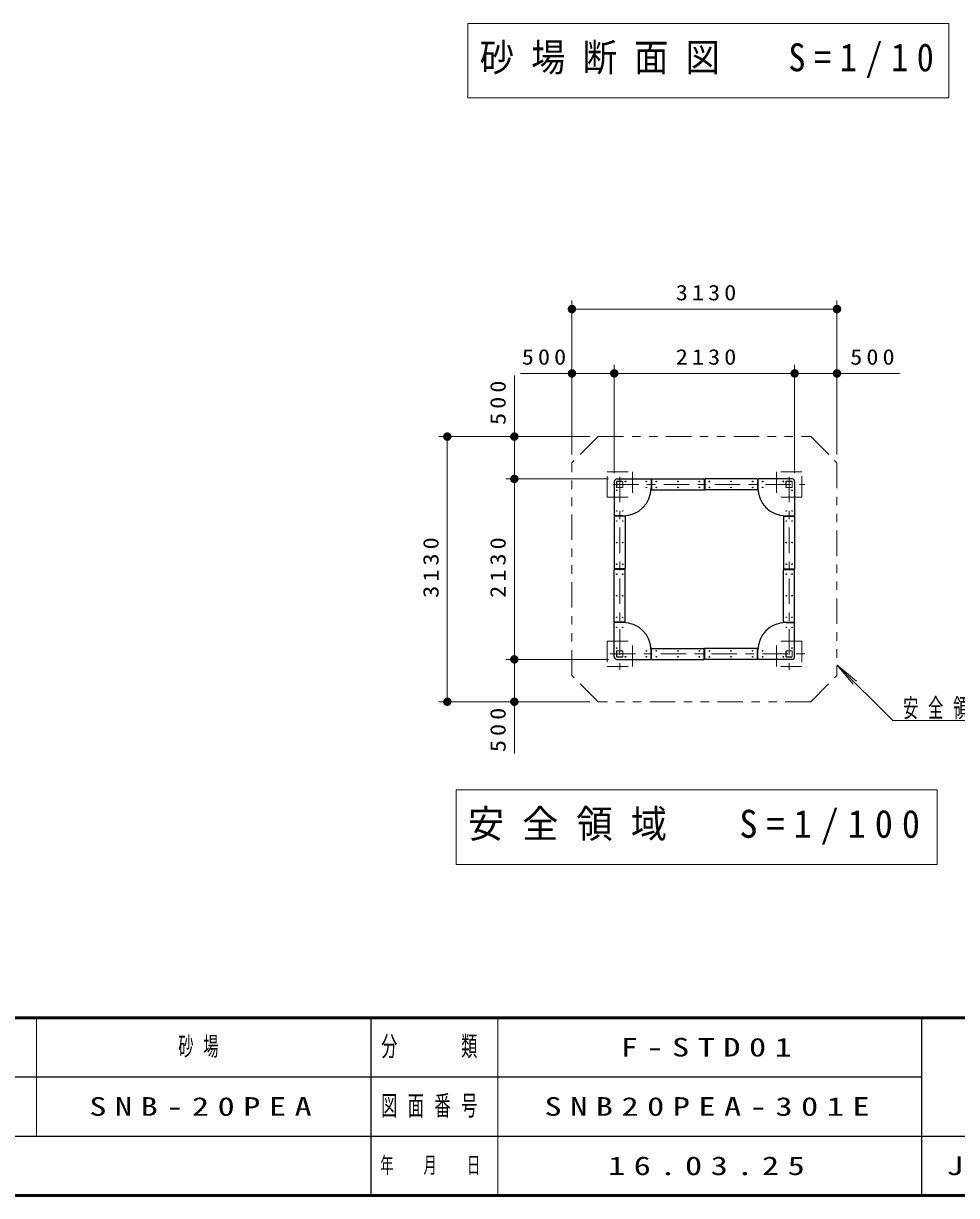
# Model space of a CAD drawing. Units: millimetres on the paper, with parts at other scales. Extents: x -385 to 0, y -19 to 267.
# Drawn here: x -176 to -65.8, y 0 to 138.4 of the extents above; entities that cross this region are included whole.
import ezdxf

# ---------------------------------------------------------------- set-up
doc = ezdxf.new("R2010")
doc.units = ezdxf.units.MM
for name, pattern in [('USER1', [4.5, 2.5, -2]), ('USER2', [6, 3, -1, 1, -1]), ('USER3', [8, 3, -1, 1, -1, 1, -1])]:
    doc.linetypes.add(name, pattern=pattern)
doc.layers.add('LY_1', color=7, linetype='Continuous', lineweight=13)
doc.layers.add('LY_2', color=7, linetype='Continuous', lineweight=13)
doc.styles.add('ＭＳ ゴシック', font='')
doc.styles.get('ＭＳ ゴシック').set_extended_font_data('MS Gothic')

# ---------------------------------------------------------------- blocks, each defined once
blk = doc.blocks.new('filled_dot')
at = {"color": 0, "linetype": 'Continuous', "lineweight": -2, "const_width": 1.25}
blk.add_lwpolyline([(-0.625, 0, 1), (0.625, 0, 1)], format="xyb", close=True, dxfattribs=at)

msp = doc.modelspace()

# ---------------------------------------------------------------- linework, layer by layer
at = {"layer": 'LY_1'}
for p, q in [((-123.549, 138.395), (-123.549, 129.595)), ((-66.749, 138.395), (-123.549, 138.395)), ((-66.749, 129.595), (-66.749, 138.395)), ((-123.549, 129.595), (-66.749, 129.595)), ((-111.266, 87.506), (-111.266, 105.671)), ((-79.966, 87.506), (-79.966, 105.671)), ((-111.266, 104.671), (-79.966, 104.671)), ((-117.33, 97.076), (-106.266, 97.076)), ((-111.266, 87.506), (-111.266, 98.076)), ((-106.266, 85.31), (-106.266, 98.076)), ((-106.266, 85.31), (-106.266, 98.076)), ((-106.266, 97.076), (-84.966, 97.076)), ((-84.966, 85.31), (-84.966, 98.076)), ((-84.966, 85.31), (-84.966, 98.076)), ((-84.966, 97.076), (-72.546, 97.076)), ((-79.966, 87.506), (-79.966, 98.076)), ((-118.064, 84.61), (-118.064, 96.841)), ((-109.162, 89.61), (-126.981, 89.61)), ((-125.981, 58.31), (-125.981, 89.61)), ((-109.162, 89.61), (-119.064, 89.61)), ((-106.966, 84.61), (-119.064, 84.61)), ((-106.966, 84.61), (-119.064, 84.61)), ((-118.064, 63.31), (-118.064, 84.61)), ((-106.966, 63.31), (-119.064, 63.31)), ((-106.966, 63.31), (-119.064, 63.31)), ((-118.064, 52.212), (-118.064, 63.31)), ((-79.983, 62.659), (-78.05, 60.364)), ((-79.983, 62.659), (-77.681, 60.735)), ((-73.38, 56.082), (-79.983, 62.659)), ((-109.162, 58.31), (-126.981, 58.31)), ((-109.162, 58.31), (-119.064, 58.31)), ((-73.38, 56.082), (-51.158, 56.082)), ((-124.952, 47.892), (-124.952, 39.092)), ((-68.152, 47.892), (-124.952, 47.892)), ((-68.152, 39.092), (-68.152, 47.892)), ((-124.952, 39.092), (-68.152, 39.092))]:
    msp.add_line(p, q, dxfattribs=at)
at = {"layer": 'LY_1', "linetype": 'USER3'}
for p, q in [((-108.162, 89.61), (-111.266, 86.506)), ((-108.162, 89.61), (-83.071, 89.61)), ((-83.071, 89.61), (-79.966, 86.506)), ((-111.266, 61.415), (-111.266, 86.506)), ((-79.966, 86.506), (-79.966, 61.415)), ((-108.162, 58.31), (-111.266, 61.415)), ((-83.071, 58.31), (-79.966, 61.415)), ((-83.071, 58.31), (-108.162, 58.31))]:
    msp.add_line(p, q, dxfattribs=at)
at = {"layer": 'LY_1', "linetype": 'USER1'}
for p, q in [((-107.116, 82.46), (-107.116, 85.46)), ((-107.116, 85.46), (-104.116, 85.46)), ((-104.116, 85.46), (-104.116, 82.46)), ((-84.116, 85.46), (-87.116, 85.46)), ((-87.116, 85.46), (-87.116, 82.46)), ((-84.116, 82.46), (-84.116, 85.46)), ((-105.991, 84.271), (-105.991, 83.649)), ((-105.959, 84.271), (-105.959, 83.649)), ((-105.305, 84.335), (-105.927, 84.335)), ((-105.927, 84.303), (-105.305, 84.303)), ((-105.927, 83.617), (-105.305, 83.617)), ((-105.927, 83.585), (-105.305, 83.585)), ((-105.273, 84.271), (-105.273, 83.649)), ((-105.241, 83.649), (-105.241, 84.271)), ((-85.991, 83.649), (-85.991, 84.271)), ((-85.959, 84.271), (-85.959, 83.649)), ((-85.927, 84.335), (-85.305, 84.335)), ((-85.305, 84.303), (-85.927, 84.303)), ((-85.305, 83.617), (-85.927, 83.617)), ((-85.305, 83.585), (-85.927, 83.585)), ((-85.273, 84.271), (-85.273, 83.649)), ((-85.241, 84.271), (-85.241, 83.649)), ((-107.116, 82.46), (-104.116, 82.46)), ((-84.116, 82.46), (-87.116, 82.46)), ((-107.116, 65.46), (-107.116, 62.46)), ((-107.116, 65.46), (-104.116, 65.46)), ((-104.116, 62.46), (-104.116, 65.46)), ((-84.116, 65.46), (-87.116, 65.46)), ((-87.116, 62.46), (-87.116, 65.46)), ((-84.116, 65.46), (-84.116, 62.46)), ((-105.991, 63.649), (-105.991, 64.271)), ((-105.959, 63.649), (-105.959, 64.271)), ((-105.927, 64.335), (-105.305, 64.335)), ((-105.927, 64.303), (-105.305, 64.303)), ((-105.273, 63.649), (-105.273, 64.271)), ((-105.241, 64.271), (-105.241, 63.649)), ((-85.991, 64.271), (-85.991, 63.649)), ((-85.959, 63.649), (-85.959, 64.271)), ((-85.305, 64.335), (-85.927, 64.335)), ((-85.305, 64.303), (-85.927, 64.303)), ((-85.273, 63.649), (-85.273, 64.271)), ((-85.241, 63.649), (-85.241, 64.271)), ((-107.116, 62.46), (-104.116, 62.46)), ((-105.927, 63.617), (-105.305, 63.617)), ((-105.305, 63.585), (-105.927, 63.585)), ((-84.116, 62.46), (-87.116, 62.46)), ((-85.305, 63.617), (-85.927, 63.617)), ((-85.927, 63.585), (-85.305, 63.585))]:
    msp.add_line(p, q, dxfattribs=at)
at = {"layer": 'LY_1', "lineweight": 25}
for p, q in [((-105.966, 84.61), (-101.966, 84.61)), ((-101.916, 84.56), (-101.916, 83.56)), ((-101.866, 84.56), (-101.866, 83.36)), ((-101.816, 84.61), (-95.696, 84.61)), ((-95.646, 84.56), (-95.646, 83.36)), ((-95.586, 84.56), (-95.586, 83.36)), ((-89.416, 84.61), (-95.536, 84.61)), ((-89.366, 84.56), (-89.366, 83.36)), ((-89.316, 84.56), (-89.316, 83.56)), ((-85.266, 84.61), (-89.266, 84.61)), ((-106.266, 84.31), (-106.266, 80.31)), ((-101.816, 83.31), (-95.696, 83.31)), ((-89.416, 83.31), (-95.536, 83.31)), ((-84.966, 84.31), (-84.966, 80.31)), ((-106.266, 80.16), (-106.266, 74.04)), ((-105.216, 80.26), (-106.216, 80.26)), ((-105.016, 80.21), (-106.216, 80.21)), ((-104.966, 80.16), (-104.966, 74.04)), ((-86.266, 80.16), (-86.266, 74.04)), ((-86.216, 80.21), (-85.016, 80.21)), ((-86.016, 80.26), (-85.016, 80.26)), ((-84.966, 80.16), (-84.966, 74.04)), ((-106.266, 67.76), (-106.266, 73.88)), ((-105.016, 73.99), (-106.216, 73.99)), ((-105.016, 73.93), (-106.216, 73.93)), ((-104.966, 67.76), (-104.966, 73.88)), ((-86.266, 67.76), (-86.266, 73.88)), ((-86.216, 73.99), (-85.016, 73.99)), ((-86.216, 73.93), (-85.016, 73.93)), ((-84.966, 67.76), (-84.966, 73.88)), ((-106.266, 63.61), (-106.266, 67.61)), ((-105.016, 67.71), (-106.216, 67.71)), ((-105.216, 67.66), (-106.216, 67.66)), ((-86.216, 67.71), (-85.016, 67.71)), ((-86.016, 67.66), (-85.016, 67.66)), ((-84.966, 63.61), (-84.966, 67.61)), ((-101.916, 63.36), (-101.916, 64.36)), ((-101.866, 63.36), (-101.866, 64.56)), ((-101.816, 64.61), (-95.696, 64.61)), ((-95.646, 63.36), (-95.646, 64.56)), ((-95.586, 63.36), (-95.586, 64.56)), ((-89.416, 64.61), (-95.536, 64.61)), ((-89.366, 63.36), (-89.366, 64.56)), ((-89.316, 63.36), (-89.316, 64.36)), ((-105.966, 63.31), (-101.966, 63.31)), ((-101.816, 63.31), (-95.696, 63.31)), ((-89.416, 63.31), (-95.536, 63.31)), ((-85.266, 63.31), (-89.266, 63.31))]:
    msp.add_line(p, q, dxfattribs=at)
at = {"layer": 'LY_1', "linetype": 'USER2'}
for p, q in [((-105.616, 84.861), (-105.616, 62.089)), ((-85.616, 84.861), (-85.616, 62.089)), ((-106.408, 83.96), (-83.747, 83.96)), ((-106.774, 63.96), (-83.747, 63.96))]:
    msp.add_line(p, q, dxfattribs=at)
at = {"layer": 'LY_1', "lineweight": 25}
for centre in [(-105.966, 83.285), (-104.941, 84.31), (-102.476, 84.31), (-102.476, 83.61), (-101.306, 84.31), (-101.306, 83.61), (-98.756, 84.31), (-98.756, 83.61), (-96.206, 84.31), (-96.206, 83.61), (-95.026, 84.31), (-95.026, 83.61), (-92.476, 84.31), (-92.476, 83.61), (-89.926, 84.31), (-89.926, 83.61), (-88.756, 84.31), (-88.756, 83.61), (-86.291, 84.31), (-85.266, 83.285), (-105.966, 80.82), (-105.266, 80.82), (-85.966, 80.82), (-85.266, 80.82), (-105.966, 79.65), (-105.266, 79.65), (-85.966, 79.65), (-85.266, 79.65), (-105.966, 77.1), (-105.266, 77.1), (-85.966, 77.1), (-85.266, 77.1), (-105.966, 74.55), (-105.966, 73.37), (-105.266, 74.55), (-105.266, 73.37), (-85.966, 74.55), (-85.966, 73.37), (-85.266, 74.55), (-85.266, 73.37), (-105.966, 70.82), (-105.266, 70.82), (-85.966, 70.82), (-85.266, 70.82), (-105.966, 68.27), (-105.266, 68.27), (-85.966, 68.27), (-85.266, 68.27), (-105.966, 67.1), (-105.266, 67.1), (-85.966, 67.1), (-85.266, 67.1), (-105.966, 64.635), (-102.476, 64.31), (-101.306, 64.31), (-98.756, 64.31), (-96.206, 64.31), (-95.026, 64.31), (-92.476, 64.31), (-89.926, 64.31), (-88.756, 64.31), (-85.266, 64.635), (-104.941, 63.61), (-102.476, 63.61), (-101.306, 63.61), (-98.756, 63.61), (-96.206, 63.61), (-95.026, 63.61), (-92.476, 63.61), (-89.926, 63.61), (-88.756, 63.61), (-86.291, 63.61)]:
    msp.add_circle(centre, 0.03, dxfattribs=at)
for centre, radius, start, end in [((-105.966, 84.31), 0.3, 90, 180), ((-101.966, 84.56), 0.05, 0, 90), ((-101.816, 84.56), 0.05, 90, 180), ((-95.696, 84.56), 0.05, 0, 90), ((-95.536, 84.56), 0.05, 90, 180), ((-89.416, 84.56), 0.05, 0, 90), ((-89.266, 84.56), 0.05, 90, 180), ((-85.266, 84.31), 0.3, 0, 90), ((-105.216, 83.56), 3.3, 270, 0), ((-101.816, 83.36), 0.05, 180, 270), ((-95.696, 83.36), 0.05, 270, 0), ((-95.536, 83.36), 0.05, 180, 270), ((-89.416, 83.36), 0.05, 270, 0), ((-86.016, 83.56), 3.3, 180, 270), ((-106.216, 80.31), 0.05, 180, 270), ((-85.016, 80.31), 0.05, 270, 0), ((-106.216, 80.16), 0.05, 90, 180), ((-105.016, 80.16), 0.05, 0, 90), ((-86.216, 80.16), 0.05, 90, 180), ((-85.016, 80.16), 0.05, 0, 90), ((-106.216, 74.04), 0.05, 180, 270), ((-106.216, 73.88), 0.05, 90, 180), ((-105.016, 74.04), 0.05, 270, 0), ((-105.016, 73.88), 0.05, 0, 90), ((-86.216, 74.04), 0.05, 180, 270), ((-86.216, 73.88), 0.05, 90, 180), ((-85.016, 74.04), 0.05, 270, 0), ((-85.016, 73.88), 0.05, 0, 90), ((-106.216, 67.76), 0.05, 180, 270), ((-106.216, 67.61), 0.05, 90, 180), ((-105.216, 64.36), 3.3, 0, 90), ((-105.016, 67.76), 0.05, 270, 0), ((-86.016, 64.36), 3.3, 90, 180), ((-86.216, 67.76), 0.05, 180, 270), ((-85.016, 67.76), 0.05, 270, 0), ((-85.016, 67.61), 0.05, 0, 90), ((-101.816, 64.56), 0.05, 90, 180), ((-95.696, 64.56), 0.05, 0, 90), ((-95.536, 64.56), 0.05, 90, 180), ((-89.416, 64.56), 0.05, 0, 90), ((-105.966, 63.61), 0.3, 180, 270), ((-101.966, 63.36), 0.05, 270, 0), ((-101.816, 63.36), 0.05, 180, 270), ((-95.696, 63.36), 0.05, 270, 0), ((-95.536, 63.36), 0.05, 180, 270), ((-89.416, 63.36), 0.05, 270, 0), ((-89.266, 63.36), 0.05, 180, 270), ((-85.266, 63.61), 0.3, 270, 0)]:
    msp.add_arc(centre, radius, start, end, dxfattribs=at)
at = {"layer": 'LY_1', "linetype": 'USER1'}
for centre, radius, start, end in [((-105.927, 84.271), 0.064, 90, 180), ((-105.927, 83.649), 0.064, 180, 270), ((-105.927, 84.271), 0.032, 90, 180), ((-105.927, 83.649), 0.032, 180, 270), ((-105.305, 84.271), 0.064, 0, 90), ((-105.305, 84.271), 0.032, 0, 90), ((-105.305, 83.649), 0.064, 270, 0), ((-105.305, 83.649), 0.032, 270, 0), ((-85.927, 84.271), 0.064, 90, 180), ((-85.927, 83.649), 0.064, 180, 270), ((-85.927, 84.271), 0.032, 90, 180), ((-85.927, 83.649), 0.032, 180, 270), ((-85.305, 84.271), 0.064, 0, 90), ((-85.305, 84.271), 0.032, 0, 90), ((-85.305, 83.649), 0.064, 270, 0), ((-85.305, 83.649), 0.032, 270, 0), ((-105.927, 64.271), 0.064, 90, 180), ((-105.927, 64.271), 0.032, 90, 180), ((-105.305, 64.271), 0.064, 0, 90), ((-105.305, 64.271), 0.032, 0, 90), ((-85.927, 64.271), 0.064, 90, 180), ((-85.927, 64.271), 0.032, 90, 180), ((-85.305, 64.271), 0.064, 0, 90), ((-85.305, 64.271), 0.032, 0, 90), ((-105.927, 63.649), 0.064, 180, 270), ((-105.927, 63.649), 0.032, 180, 270), ((-105.305, 63.649), 0.064, 270, 0), ((-105.305, 63.649), 0.032, 270, 0), ((-85.927, 63.649), 0.064, 180, 270), ((-85.927, 63.649), 0.032, 180, 270), ((-85.305, 63.649), 0.064, 270, 0), ((-85.305, 63.649), 0.032, 270, 0)]:
    msp.add_arc(centre, radius, start, end, dxfattribs=at)
at = {"layer": 'LY_2', "lineweight": 50}
for p, q in [((-385, 21), (0, 21)), ((-385, 0), (0, 0))]:
    msp.add_line(p, q, dxfattribs=at)
at = {"layer": 'LY_2'}
for p, q in [((-174.5, 21), (-174.5, 7)), ((-120, 21), (-120, 0))]:
    msp.add_line(p, q, dxfattribs=at)
at = {"layer": 'LY_2', "lineweight": 25}
for p, q in [((-135, 21), (-135, 0)), ((-70, 21), (-70, 0)), ((-187.5, 14), (-70, 14)), ((-242.5, 7), (0, 7))]:
    msp.add_line(p, q, dxfattribs=at)

# ---------------------------------------------------------------- block references
at = {"layer": 'LY_1', "xscale": 0.4, "yscale": 0.4}
for p in [(-111.266, 104.671), (-111.266, 97.076), (-106.266, 97.076), (-84.966, 97.076)]:
    msp.add_blockref('filled_dot', p, dxfattribs=at)
for p, rotation in [((-79.966, 104.671), 180), ((-106.266, 97.076), 180), ((-84.966, 97.076), 180), ((-79.966, 97.076), 180), ((-125.981, 89.61), 270), ((-118.064, 89.61), 270), ((-118.064, 84.61), 270), ((-118.064, 84.61), 90), ((-118.064, 63.31), 270), ((-118.064, 63.31), 90), ((-125.981, 58.31), 90), ((-118.064, 58.31), 90)]:
    msp.add_blockref('filled_dot', p, dxfattribs=dict(at, rotation=rotation))

# ---------------------------------------------------------------- texts
at = {"layer": 'LY_1', "style": 'ＭＳ ゴシック'}
for s, insert, char_height, attachment_point in [('\\T1.5;\\W0.9;砂場断面図\u3000S=1/10', (-122.149, 133.995), 3.299, 4), ('\\T1.33;\\W1.15;3130', (-95.193, 105.671), 1.833, 8), ('\\T1.33;\\W1.15;500', (-114.33, 98.076), 1.833, 8), ('\\T1.33;\\W1.15;2130', (-95.193, 98.076), 1.833, 8), ('\\T1.33;\\W1.15;500', (-75.546, 98.076), 1.833, 8), ('\\T1.64;\\W0.6;安全領域を示す', (-72.158, 56.232), 2.199, 7), ('\\T1.5;\\W0.95;安全領域\u3000S=1/100', (-123.552, 43.492), 3.299, 4), ('\\T1.64;\\W0.6;砂場', (-157.75, 17.5), 2.199, 4), ('\\T1.5;\\W1.35;F-STD01', (-105.5, 17.5), 2.199, 4), ('\\T1.5;\\W1.35;SNB-20PEA', (-168.25, 10.5), 2.199, 4), ('\\T1.5;\\W1.35;SNB20PEA-301E', (-114.5, 10.5), 2.199, 4), ('\\T1.5;\\W1.35;16.03.25', (-107, 3.5), 2.199, 4)]:
    msp.add_mtext(s, dxfattribs=dict(at, insert=insert, char_height=char_height, attachment_point=attachment_point))
at = {"layer": 'LY_1', "char_height": 1.833, "attachment_point": 8, "rotation": 90, "style": 'ＭＳ ゴシック'}
for s, insert in [('\\T1.33;\\W1.15;500', (-119.064, 93.841)), ('\\T1.33;\\W1.15;3130', (-126.981, 74.384)), ('\\T1.33;\\W1.15;2130', (-119.064, 74.384)), ('\\T1.33;\\W1.15;500', (-119.064, 55.212))]:
    msp.add_mtext(s, dxfattribs=dict(at, insert=insert))
at = {"layer": 'LY_2', "attachment_point": 5, "style": 'ＭＳ ゴシック'}
for s, insert, char_height in [('\\T1.64;\\W0.6;分\u3000\u3000類', (-127.5, 17.5), 2.346), ('\\T1.64;\\W0.6;図面番号', (-127.5, 10.5), 2.346), ('\\T1.64;\\W0.6;年\u3000月\u3000日', (-127.5, 3.5), 1.906), ('\\T1.5;\\W1.35;JOB', (-62.5, 3.5), 2.199)]:
    msp.add_mtext(s, dxfattribs=dict(at, insert=insert, char_height=char_height))

doc.saveas('drawing.dxf')
